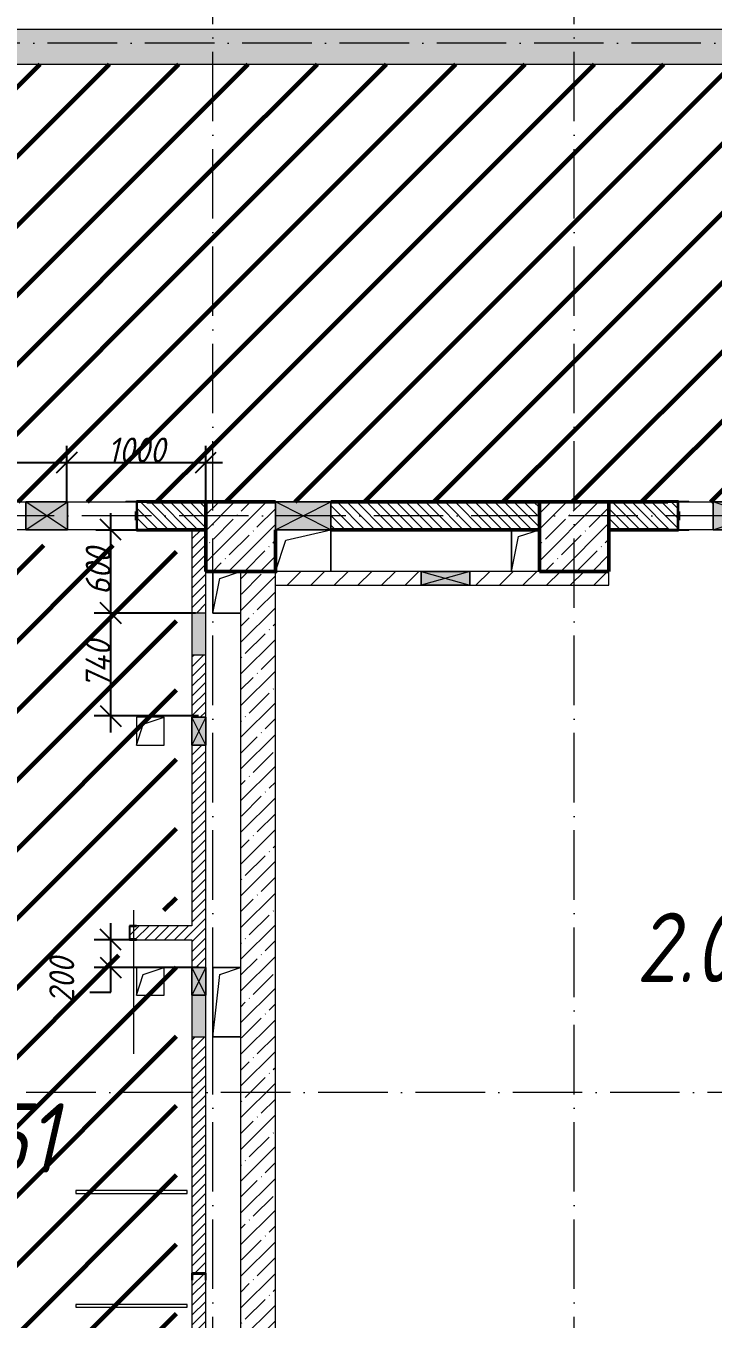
# Model space of a CAD drawing. Header units: millimetres. Extents: x -606178 to 312196, y -19338 to 632709.
# Drawn here: x -251796 to -246851, y 451995 to 461300 of the extents above; entities that cross this region are included whole.
import ezdxf

# ---------------------------------------------------------------- set-up
doc = ezdxf.new("R2010")
doc.units = ezdxf.units.MM
doc.linetypes.add('200_ШТРИХ_ш1п0_6_', pattern=[160, 100, -60])
doc.linetypes.add('50_200_ШТРИХ_1Т_ш5_п1_п1_', pattern=[700, 500, -100, 0, -100])
for name, color, linetype, lineweight in [('6.4.1) Окр пт с инж. ПТ2.16', 3, 'Continuous', 60), ('A-____-____-DIMS', 7, 'Continuous', 9), ('A-DETL-GENF-OTLN', 7, 'Continuous', 9), ('A-FLOR-____-OTLN', 7, 'Continuous', 9), ('A-GENM-____-MCUT', 7, 'Continuous', 25), ('A-GENM-____-OTLN', 7, 'Continuous', 9), ('A-GENM-____-OTLN-1', 7, 'Continuous', 25), ('A-GLAZ-____-OTLN', 7, 'Continuous', 9), ('A-WALL-____-MCUT-1', 7, 'Continuous', 9), ('A-WALL-____-MCUT-2', 7, 'Continuous', 50), ('A-WALL-____-PATT-1', 7, 'Continuous', 9), ('A-WALL-FNSH-MCUT-1', 7, 'Continuous', 9), ('I-WALL-____-OTLN', 7, 'Continuous', 9), ('S-COLS-____-MCUT', 7, 'Continuous', 50), ('S-COLS-____-OTLN', 7, 'Continuous', 9), ('S-GRID-____-OTLN-1', 7, '50_200_ШТРИХ_1Т_ш5_п1_п1_', 9), ('Марки помещений', 7, 'Continuous', 9)]:
    doc.layers.add(name, color=color, linetype=linetype, lineweight=lineweight)
doc.layers.add('A-DETL-GENF-OTLN-4', color=9, linetype='200_ШТРИХ_ш1п0_6_', lineweight=9, true_color=0x808080)
doc.layers.add('A-DETL-GENF-OTLN-5', color=7, linetype='Continuous', lineweight=5, true_color=0xc0c0c0)
doc.styles.add('ISOCPEUR_I_10', font='isocpeui.ttf', dxfattribs={"width": 0.9, "height": 180})
doc.styles.add('ISOCPEUR_I_3', font='isocpeui.ttf', dxfattribs={"width": 0.85, "height": 2.2})
doc.dimstyles.new('ISO-1_8_0_9К_СРЕДНИЙ_Кладочные_3', dxfattribs={"dimscale": 304.8, "dimtxt": 179.276612, "dimasz": 0.492126, "dimexe": 0.393701, "dimexo": 0, "dimgap": 0, "dimtad": 1, "dimdec": 3, "dimrnd": 0.001, "dimdsep": 46, "dimtxsty": 'ISOCPEUR_I_10', "dimblk1": 'OBLIQUE', "dimblk2": 'OBLIQUE', "dimsah": 1, "dimcen": 0.09, "dimdle": 0.393701, "dimazin": 0, "dimtfac": 1, "dimtdec": 4, "dimtix": 1, "dimtmove": 0, "dimatfit": 3, "dimfxl": 1, "dimtvp": 1, "dimtolj": 1, "dimtzin": 0, "dimarcsym": 2})
doc.dimstyles.new('ISO-1_8_0_9К_СРЕДНИЙ_Кладочные_4', dxfattribs={"dimscale": 304.8, "dimtxt": 179.276612, "dimasz": 0.492126, "dimexe": 0.393701, "dimexo": 0, "dimgap": 0, "dimtad": 1, "dimdec": 3, "dimrnd": 0.001, "dimdsep": 46, "dimtxsty": 'ISOCPEUR_I_10', "dimblk1": 'OBLIQUE', "dimblk2": 'OBLIQUE', "dimsah": 1, "dimcen": 0.09, "dimdle": 0.393701, "dimazin": 0, "dimtfac": 1, "dimtdec": 4, "dimtix": 1, "dimtmove": 1, "dimatfit": 3, "dimfxl": 1, "dimtvp": 1, "dimtolj": 1, "dimtzin": 0, "dimarcsym": 2})
pattern_1 = [(135, (-264901.3, 451794.26), (-35.35534, -35.35534), [])]
pattern_2 = [(45, (-264901.3, 451794.26), (-114.0493, 114.0493), []), (45, (-264787.25, 451794.26), (-114.0493, 114.0493), [201.612, -40.322, 3.353, -36.97])]
pattern_3 = [(45, (-264901.3, 451794.26), (-35.35534, 35.35534), [])]

# ---------------------------------------------------------------- blocks, each defined once
blk = doc.blocks.new('BSC_Колонна _Прямоугольная - 500х500-V63-АР1_План отверстий 2 этажа в осях 1-64_А-ГГ')
at = {"layer": 'S-COLS-____-OTLN'}
h = blk.add_hatch(dxfattribs=at)
h.set_pattern_fill('FP_92', color=256, style=0, pattern_type=2)
h.set_pattern_definition([(45, (-14650, -5831.04), (-114.0493, 114.0493), []), (45, (-14535.95, -5831.04), (-114.0493, 114.0493), [201.612, -40.322, 3.353, -36.97])])
h.paths.add_polyline_path([(-250, -250), (250, -250), (250, 250), (-250, 250), (-250, 50)], flags=0)
at = {"layer": 'S-COLS-____-MCUT'}
for p, q in [((250, 250), (-250, 250)), ((-250, 250), (-250, -250)), ((250, -250), (250, 50)), ((-250, -250), (250, -250))]:
    blk.add_line(p, q, dxfattribs=at)
blk = doc.blocks.new('BSC_Колонна _Прямоугольная - 500х500-V129-АР1_План отверстий 2 этажа в осях 1-64_А-ГГ')
at = {"layer": 'S-COLS-____-OTLN'}
h = blk.add_hatch(dxfattribs=at)
h.set_pattern_fill('FP_159', color=256, style=0, pattern_type=2)
h.set_pattern_definition([(45, (-17050, -5831.04), (-114.0493, 114.0493), []), (45, (-16935.95, -5831.04), (-114.0493, 114.0493), [201.612, -40.322, 3.353, -36.97])])
h.paths.add_polyline_path([(-250, -250), (250, -250), (250, 250), (-250, 250)], flags=0)
at = {"layer": 'S-COLS-____-MCUT'}
for p, q in [((250, 250), (-250, 250)), ((-250, 250), (-250, -250)), ((250, -250), (250, 250)), ((-250, -250), (250, -250))]:
    blk.add_line(p, q, dxfattribs=at)
blk = doc.blocks.new('154_Стойка_СКБ_Уголок - СМ-2180_200-28268025-АР1_План отверстий 2 этажа в осях 1-64_А-ГГ')
at = {"layer": 'A-GENM-____-MCUT'}
for p, q in [((125, 156), (125, 81)), ((200, 156), (125, 156)), ((131, 81), (131, 150)), ((131, 150), (200, 150)), ((200, 150), (200, 156)), ((125, 81), (131, 81)), ((131, 19), (125, 19)), ((125, 19), (125, -56)), ((131, -50), (131, 19)), ((125, -56), (200, -56)), ((200, -50), (131, -50)), ((200, -56), (200, -50))]:
    blk.add_line(p, q, dxfattribs=at)
blk = doc.blocks.new('Стойка_Влож_Уголок_Опорный - Уголок-28213941-АР1_План отверстий 2 этажа в осях 1-64_А-ГГ')
at = {"layer": 'A-GENM-____-OTLN'}
for p, q in [((-212, -6), (-212, 0)), ((0, 0), (0, -6)), ((-212, -75), (-212, -6)), ((-212, -6), (-206, -6)), ((-212, -75), (-206, -75)), ((-6, -6), (0, -6)), ((-6, -75), (0, -75)), ((0, -6), (0, -75))]:
    blk.add_line(p, q, dxfattribs=at)
blk = doc.blocks.new('154_Фахверк_СКБ_Швеллер - Тип_100_3960-28331862-АР1_План отверстий 2 этажа в осях 1-64_А-ГГ')
at = {"layer": 'A-GENM-____-MCUT'}
for p, q in [((175, 50), (125, 50)), ((125, 50), (125, -50)), ((128, 47), (175, 47)), ((128, -47), (128, 47)), ((175, 47), (175, 50)), ((125, -50), (175, -50)), ((175, -47), (128, -47)), ((175, -50), (175, -47))]:
    blk.add_line(p, q, dxfattribs=at)
blk = doc.blocks.new('AR_Отверстие Ниша - Лючок-32406056-АР1_План отверстий 2 этажа в осях 1-64_А-ГГ')
at = {"layer": 'A-GLAZ-____-OTLN'}
blk.add_hatch(color=256, dxfattribs=at).paths.add_polyline_path([(150, -50), (150, 50), (-150, 50), (-150, -50)], flags=0)
for p, q in [((150, 50), (-150, 50)), ((-150, 50), (-150, -50)), ((150, -50), (150, 50)), ((-150, -50), (150, -50))]:
    blk.add_line(p, q, dxfattribs=at)
blk = doc.blocks.new('AR_Отверстие Ниша - Лючок-32406028-АР1_План отверстий 2 этажа в осях 1-64_А-ГГ')
at = {"layer": 'A-GLAZ-____-OTLN'}
blk.add_hatch(color=256, dxfattribs=at).paths.add_polyline_path([(250, 50), (-50, 50), (-50, -50), (250, -50)], flags=0)
for p, q in [((250, 50), (-50, 50)), ((250, -50), (250, 50)), ((-50, -50), (250, -50))]:
    blk.add_line(p, q, dxfattribs=at)
blk = doc.blocks.new('AR_Отверстие прямоугольное _в стене_ - AR_Отверстие прямоугольное _в стене__ВК-32405997-АР1_План отверстий 2 этажа в осях 1-64_А-ГГ')
at = {"layer": 'A-GLAZ-____-OTLN'}
blk.add_hatch(color=256, dxfattribs=at).paths.add_polyline_path([(100, 50), (-100, 50), (-100, -50), (100, -50)], flags=0)
at = {"layer": 'A-DETL-GENF-OTLN'}
for p, q in [((-100, -50), (-100, 50)), ((-100, 50), (100, 50)), ((100, 50), (-100, -50)), ((-100, 50), (100, -50)), ((100, 50), (-100, 50)), ((-100, 50), (-100, -50)), ((100, 50), (100, -50)), ((100, -50), (100, 50)), ((100, -50), (-100, -50)), ((-100, -50), (100, -50))]:
    blk.add_line(p, q, dxfattribs=at)
blk = doc.blocks.new('AR_Отверстие прямоугольное _в стене_ - AR_Отверстие прямоугольное _в стене__ВК-32402434-АР1_План отверстий 2 этажа в осях 1-64_А-ГГ')
at = {"layer": 'A-GLAZ-____-OTLN'}
blk.add_hatch(color=256, dxfattribs=at).paths.add_polyline_path([(-100, -50), (100, -50), (100, 50), (-100, 50)], flags=0)
at = {"layer": 'A-DETL-GENF-OTLN'}
for p, q in [((-100, -50), (-100, 50)), ((-100, 50), (100, 50)), ((100, 50), (-100, -50)), ((-100, 50), (100, -50)), ((100, 50), (-100, 50)), ((-100, 50), (-100, -50)), ((100, 50), (100, -50)), ((100, -50), (100, 50)), ((100, -50), (-100, -50)), ((-100, -50), (100, -50))]:
    blk.add_line(p, q, dxfattribs=at)
blk = doc.blocks.new('AR_Отверстие прямоугольное _в плите_ - AR_Отверстие прямоугольное _в плите_-30459207-АР1_План отверстий 2 этажа в осях 1-64_А-ГГ')
at = {"layer": 'A-GENM-____-OTLN'}
for p, q in [((100, 100), (-100, 100)), ((-100, 100), (-100, -100)), ((-50, 50), (100, 100)), ((100, -100), (100, 100)), ((-100, -100), (-50, 50)), ((-100, -100), (100, -100))]:
    blk.add_line(p, q, dxfattribs=at)
blk = doc.blocks.new('AR_Отверстие прямоугольное _в плите_ - AR_Отверстие прямоугольное _в плите_-V152-АР1_План отверстий 2 этажа в осях 1-64_А-ГГ')
at = {"layer": 'A-GENM-____-OTLN'}
for p, q in [((100, 250), (-100, 250)), ((-100, 250), (-100, -250)), ((-100, -250), (-50, 200)), ((-50, 200), (100, 250)), ((-100, -250), (100, -250))]:
    blk.add_line(p, q, dxfattribs=at)
blk = doc.blocks.new('AR_Отверстие прямоугольное _в плите_ - AR_Отверстие прямоугольное _в плите_-30512088-АР1_План отверстий 2 этажа в осях 1-64_А-ГГ')
at = {"layer": 'A-GENM-____-OTLN'}
for p, q in [((-100, 150), (-100, -150)), ((-100, -150), (-50, 100)), ((-50, 100), (100, 150)), ((-100, -150), (100, -150))]:
    blk.add_line(p, q, dxfattribs=at)
blk = doc.blocks.new('AR_Отверстие прямоугольное _в плите_ - AR_Отверстие прямоугольное _в плите_-V181-АР1_План отверстий 2 этажа в осях 1-64_А-ГГ')
at = {"layer": 'A-GENM-____-OTLN'}
for p, q in [((-125, 75), (200, 150)), ((200, -150), (200, 150)), ((-200, -150), (-125, 75))]:
    blk.add_line(p, q, dxfattribs=at)
blk = doc.blocks.new('AR_Отверстие прямоугольное _в плите_ - AR_Отверстие прямоугольное _в плите_-V178-АР1_План отверстий 2 этажа в осях 1-64_А-ГГ')
at = {"layer": 'A-GENM-____-OTLN'}
for p, q in [((-100, 150), (-100, -150)), ((-100, -150), (-50, 100)), ((-50, 100), (100, 150))]:
    blk.add_line(p, q, dxfattribs=at)
blk = doc.blocks.new('AR_Отверстие прямоугольное _в стене__БезПР - AR_Отверстие прямоугольное _в стене__БезПР-36788956-АР1_План отверстий 2 этажа в осях 1-64_А-ГГ')
at = {"layer": 'A-GLAZ-____-OTLN'}
blk.add_hatch(color=256, dxfattribs=at).paths.add_polyline_path([(175, -50), (175, 50), (-175, 50), (-175, -50)], flags=0)
at = {"layer": 'A-DETL-GENF-OTLN'}
for p, q in [((-175, -50), (-175, 50)), ((-175, 50), (175, 50)), ((175, 50), (-175, -50)), ((-175, 50), (175, -50)), ((175, 50), (-175, 50)), ((-175, 50), (-175, -50)), ((175, 50), (175, -50)), ((175, -50), (175, 50)), ((175, -50), (-175, -50)), ((-175, -50), (175, -50))]:
    blk.add_line(p, q, dxfattribs=at)
at = {"layer": 'A-GLAZ-____-OTLN'}
blk.add_line((175, 50), (-175, 50), dxfattribs=at)
blk = doc.blocks.new('AR_Отверстие прямоугольное _в стене_ - AR_Отверстие прямоугольное _в стене__ОВ-36870782-АР1_План отверстий 2 этажа в осях 1-64_А-ГГ')
at = {"layer": 'A-GLAZ-____-OTLN'}
blk.add_hatch(color=256, dxfattribs=at).paths.add_polyline_path([(-300, 100), (-300, -100), (300, -100), (300, 100)], flags=0)
at = {"layer": 'A-DETL-GENF-OTLN'}
for p, q in [((-300, -100), (-300, 100)), ((-300, 100), (300, 100)), ((300, 100), (-300, -100)), ((-300, 100), (300, -100)), ((300, 100), (-300, 100)), ((-300, 100), (-300, -100)), ((300, 100), (300, -100)), ((300, -100), (300, 100)), ((300, -100), (-300, -100)), ((-300, -100), (300, -100))]:
    blk.add_line(p, q, dxfattribs=at)
blk = doc.blocks.new('AR_Отверстие прямоугольное _в стене__БезПР - AR_Отверстие прямоугольное _в стене__БезПР-36789068-АР1_План отверстий 2 этажа в осях 1-64_А-ГГ')
at = {"layer": 'A-GLAZ-____-OTLN'}
blk.add_hatch(color=256, dxfattribs=at).paths.add_polyline_path([(200, 100), (-200, 100), (-200, -100), (200, -100)], flags=0)
at = {"layer": 'A-DETL-GENF-OTLN'}
for p, q in [((-200, -100), (-200, 100)), ((-200, 100), (200, 100)), ((200, 100), (-200, -100)), ((-200, 100), (200, -100)), ((200, 100), (-200, 100)), ((-200, 100), (-200, -100)), ((200, 100), (200, -100)), ((200, -100), (200, 100)), ((200, -100), (-200, -100)), ((-200, -100), (200, -100))]:
    blk.add_line(p, q, dxfattribs=at)
blk = doc.blocks.new('AR_Отверстие прямоугольное _в стене__БезПР - AR_Отверстие прямоугольное _в стене__БезПР-36427769-АР1_План отверстий 2 этажа в осях 1-64_А-ГГ')
at = {"layer": 'A-GLAZ-____-OTLN'}
blk.add_hatch(color=256, dxfattribs=at).paths.add_polyline_path([(-150, 100), (-150, -100), (150, -100), (150, 100)], flags=0)
at = {"layer": 'A-DETL-GENF-OTLN'}
for p, q in [((-150, -100), (-150, 100)), ((-150, 100), (150, 100)), ((150, 100), (-150, -100)), ((-150, 100), (150, -100)), ((150, 100), (-150, 100)), ((-150, 100), (-150, -100)), ((150, 100), (150, -100)), ((150, -100), (150, 100)), ((150, -100), (-150, -100)), ((-150, -100), (150, -100))]:
    blk.add_line(p, q, dxfattribs=at)
at = {"layer": 'A-GLAZ-____-OTLN'}
blk.add_line((150, 100), (-150, 100), dxfattribs=at)
blk = doc.blocks.new('DET_L_Имитация разреза_ISO2-5 - Влево-29864020-АР1_План отверстий 2 этажа в осях 1-64_А-ГГ')
at = {"layer": 'A-DETL-GENF-OTLN-5'}
blk.add_line((143.1, 0), (1176.9, 0), dxfattribs=at)
blk = doc.blocks.new('_Oblique')
at = {"color": 0, "linetype": 'ByBlock', "lineweight": -2}
blk.add_line((-0.5, -0.5), (0.5, 0.5), dxfattribs=at)
blk = doc.blocks.new('*D4691')
at = {"layer": 'A-____-____-DIMS', "color": 0, "lineweight": -2, "transparency": 16777216}
for p, q in [((-251186, 456215.3), (-251186, 457195.3)), ((-250574.8, 457075.3), (-251306, 457075.3)), ((-250553.3, 456335.3), (-251306, 456335.3))]:
    blk.add_line(p, q, dxfattribs=at)
at = {"layer": 'Defpoints', "color": 0, "transparency": 16777216}
for p in [(-251186, 457075.3), (-250574.8, 457075.3), (-250553.3, 456335.3)]:
    blk.add_point(p, dxfattribs=at)
at = {"layer": 'A-____-____-DIMS', "color": 0, "lineweight": -2, "transparency": 16777216, "xscale": 150, "yscale": 150, "zscale": 150}
for p, rotation in [((-251186, 457075.3), 90), ((-251186, 456335.3), 270)]:
    blk.add_blockref('_Oblique', p, dxfattribs=dict(at, rotation=rotation))
at = {"layer": 'A-____-____-DIMS', "color": 0, "transparency": 16777216, "insert": (-251277.2, 456705.3), "char_height": 180, "width": 426.127, "attachment_point": 5, "rotation": 90, "style": 'ISOCPEUR_I_10'}
blk.add_mtext('\\A1;740', dxfattribs=at)
blk = doc.blocks.new('*D4692')
at = {"layer": 'A-____-____-DIMS', "color": 0, "lineweight": -2, "transparency": 16777216}
for p, q in [((-251186, 456955.3), (-251186, 457795.3)), ((-251292.1, 457675.3), (-251066, 457675.3)), ((-250574.8, 457075.3), (-251306, 457075.3))]:
    blk.add_line(p, q, dxfattribs=at)
at = {"layer": 'Defpoints', "color": 0, "transparency": 16777216}
for p in [(-251292.1, 457675.3), (-251186, 457675.3), (-250574.8, 457075.3)]:
    blk.add_point(p, dxfattribs=at)
at = {"layer": 'A-____-____-DIMS', "color": 0, "lineweight": -2, "transparency": 16777216, "xscale": 150, "yscale": 150, "zscale": 150}
for p, rotation in [((-251186, 457675.3), 90), ((-251186, 457075.3), 270)]:
    blk.add_blockref('_Oblique', p, dxfattribs=dict(at, rotation=rotation))
at = {"layer": 'A-____-____-DIMS', "color": 0, "transparency": 16777216, "insert": (-251276, 457375.3), "char_height": 180, "width": 409.578, "attachment_point": 5, "rotation": 90, "style": 'ISOCPEUR_I_10'}
blk.add_mtext('\\A1;600', dxfattribs=at)
blk = doc.blocks.new('*D4693')
at = {"layer": 'A-____-____-DIMS', "color": 0, "lineweight": -2, "transparency": 16777216}
for p, q in [((-251186, 454405.3), (-251186, 454845.3)), ((-251051.3, 454725.3), (-251306, 454725.3)), ((-250552.7, 454525.3), (-251306, 454525.3)), ((-251186, 454348.8), (-251186, 454525.3)), ((-251336, 454348.8), (-251186, 454348.8))]:
    blk.add_line(p, q, dxfattribs=at)
at = {"layer": 'Defpoints', "color": 0, "transparency": 16777216}
for p in [(-251186, 454725.3), (-251051.3, 454725.3), (-250552.7, 454525.3)]:
    blk.add_point(p, dxfattribs=at)
at = {"layer": 'A-____-____-DIMS', "color": 0, "lineweight": -2, "transparency": 16777216, "xscale": 150, "yscale": 150, "zscale": 150}
for p, rotation in [((-251186, 454725.3), 90), ((-251186, 454525.3), 270)]:
    blk.add_blockref('_Oblique', p, dxfattribs=dict(at, rotation=rotation))
at = {"layer": 'A-____-____-DIMS', "color": 0, "transparency": 16777216, "insert": (-251628.1, 454264), "char_height": 180, "width": 409.578, "attachment_point": 1, "rotation": 90, "line_spacing_factor": 1.149209, "style": 'ISOCPEUR_I_10'}
blk.add_mtext('\\A1;200', dxfattribs=at)
blk = doc.blocks.new('*D4735')
at = {"layer": 'A-____-____-DIMS', "color": 0, "lineweight": -2, "transparency": 16777216}
for p, q in [((-253416.3, 457881.3), (-253416.3, 458278.5)), ((-251501.3, 457875.3), (-251501.3, 458278.5)), ((-253536.3, 458158.5), (-251381.3, 458158.5))]:
    blk.add_line(p, q, dxfattribs=at)
at = {"layer": 'Defpoints', "color": 0, "transparency": 16777216}
for p in [(-251501.3, 458158.5), (-253416.3, 457881.3), (-251501.3, 457875.3)]:
    blk.add_point(p, dxfattribs=at)
at = {"layer": 'A-____-____-DIMS', "color": 0, "lineweight": -2, "transparency": 16777216, "xscale": 150, "yscale": 150, "zscale": 150, "rotation": 180}
blk.add_blockref('_Oblique', (-253416.3, 458158.5), dxfattribs=at)
at = {"layer": 'A-____-____-DIMS', "color": 0, "lineweight": -2, "transparency": 16777216, "xscale": 150, "yscale": 150, "zscale": 150}
blk.add_blockref('_Oblique', (-251501.3, 458158.5), dxfattribs=at)
at = {"layer": 'A-____-____-DIMS', "color": 0, "transparency": 16777216, "insert": (-252458.8, 458248.5), "char_height": 180, "width": 463.361, "attachment_point": 5, "style": 'ISOCPEUR_I_10'}
blk.add_mtext('\\A1;1915', dxfattribs=at)
blk = doc.blocks.new('*D4736')
at = {"layer": 'A-____-____-DIMS', "color": 0, "lineweight": -2, "transparency": 16777216}
for p, q in [((-251501.3, 457875.3), (-251501.3, 458278.5)), ((-250501.3, 457875.3), (-250501.3, 458278.5)), ((-251621.3, 458158.5), (-250381.3, 458158.5))]:
    blk.add_line(p, q, dxfattribs=at)
at = {"layer": 'Defpoints', "color": 0, "transparency": 16777216}
for p in [(-250501.3, 458158.5), (-251501.3, 457875.3), (-250501.3, 457875.3)]:
    blk.add_point(p, dxfattribs=at)
at = {"layer": 'A-____-____-DIMS', "color": 0, "lineweight": -2, "transparency": 16777216, "xscale": 150, "yscale": 150, "zscale": 150, "rotation": 180}
blk.add_blockref('_Oblique', (-251501.3, 458158.5), dxfattribs=at)
at = {"layer": 'A-____-____-DIMS', "color": 0, "lineweight": -2, "transparency": 16777216, "xscale": 150, "yscale": 150, "zscale": 150}
blk.add_blockref('_Oblique', (-250501.3, 458158.5), dxfattribs=at)
at = {"layer": 'A-____-____-DIMS', "color": 0, "transparency": 16777216, "insert": (-251001.3, 458248.5), "char_height": 180, "width": 504.733, "attachment_point": 5, "style": 'ISOCPEUR_I_10'}
blk.add_mtext('\\A1;1000', dxfattribs=at)

msp = doc.modelspace()

# ---------------------------------------------------------------- hatches: boundary and pattern name
at = {"layer": '6.4.1) Окр пт с инж. ПТ2.16'}
h = msp.add_hatch(dxfattribs=at)
h.set_pattern_fill('ANSI31', color=256, scale=111)
h.paths.add_polyline_path([(-250451.3011, 461025.3011), (-252001.3011, 461025.3011), (-254101.3011, 461025.3011), (-255051.3011, 461025.3011), (-255051.3011, 457881.3011), (-255026.3011, 457881.3011), (-254501.3011, 457875.3011), (-253976.3011, 457875.3011), (-253976.3011, 457881.3011), (-253901.3011, 457881.3011), (-253761.3011, 457875.3011), (-253411.3011, 457875.3011), (-252976.3011, 457875.3011), (-252976.3011, 457881.3011), (-252907.3011, 457881.3011), (-252901.3011, 457881.3011), (-252826.3011, 457881.3011), (-252226.3011, 457875.3011), (-252226.3011, 457881.3011), (-252151.3011, 457881.3011), (-252145.3011, 457881.3011), (-252076.3011, 457881.3011), (-251796.3011, 457875.3011), (-251496.3011, 457875.3011), (-251076.3011, 457875.3011), (-251076.3011, 457881.3011), (-251007.3011, 457881.3011), (-251001.3011, 457881.3011), (-250926.3011, 457881.3011), (-250501.3011, 457875.3011), (-250451.3011, 457875.3011)])
h = msp.add_hatch(dxfattribs=at)
h.set_pattern_fill('ANSI31', color=256, scale=111)
h.paths.add_polyline_path([(-247851.3011, 461025.3011), (-250451.3011, 461025.3011), (-250451.3011, 457875.3011), (-250001.3011, 457875.3011), (-249601.3011, 457875.3011), (-248101.3011, 457875.3011), (-247851.3011, 457875.3011)])
h = msp.add_hatch(dxfattribs=at)
h.set_pattern_fill('ANSI31', color=256, scale=111)
h.paths.add_polyline_path([(-244851.3011, 461025.3011), (-247851.3011, 461025.3011), (-247851.3011, 457875.3011), (-247601.3011, 457875.3011), (-247176.3011, 457875.3011), (-247176.3011, 457881.3011), (-247101.3011, 457881.3011), (-247095.3011, 457881.3011), (-247026.3011, 457881.3011), (-246851.3011, 457875.3011), (-246251.3011, 457875.3011), (-246026.3011, 457875.3011), (-246026.3011, 457881.3011), (-245957.3011, 457881.3011), (-245951.3011, 457881.3011), (-245876.3011, 457881.3011), (-245101.3011, 457875.3011), (-244851.3011, 457875.3011)])
h = msp.add_hatch(dxfattribs=at)
h.set_pattern_fill('ANSI31', color=256, scale=111)
h.paths.add_polyline_path([(-254833.3011, 457443.3011), (-256769.3011, 457443.3011), (-256769.3011, 455557.3011), (-254833.3011, 455557.3011)])
h.paths.add_polyline_path([(-257563.3011, 457563.3011), (-258989.3011, 457563.3011), (-258989.3011, 457263.3011), (-259239.3011, 457263.3011), (-259239.3011, 450575.3011), (-258631.3011, 450575.3011), (-258631.3011, 450237.3011), (-255113.3011, 450237.3011), (-255113.3011, 454613.3011), (-258263.3011, 454613.3011), (-258263.3011, 454937.3011), (-257563.3011, 454937.3011)])
h.paths.add_polyline_path([(-250713.3011, 454613.3011), (-251163.3011, 454613.3011), (-251163.3011, 454937.3011), (-250713.3011, 454937.3011), (-250713.3011, 457563.3011), (-252139.3011, 457563.3011), (-252139.3011, 454613.3011), (-254289.3011, 454613.3011), (-254289.3011, 450487.3011), (-253889.3011, 450487.3011), (-253889.3011, 450237.3011), (-251191.3011, 450237.3011), (-251191.3011, 450510.3011), (-250713.3011, 450510.3011)])
at = {"layer": 'A-WALL-____-PATT-1'}
h = msp.add_hatch(dxfattribs=at)
h.set_pattern_fill('FP_25', color=256, style=0, pattern_type=2)
h.set_pattern_definition(pattern_2)
h.paths.add_polyline_path([(-242251.3011, 461025.3011), (-241351.3011, 461025.3011), (-241351.3011, 461275.3011), (-242251.3011, 461275.3011)], flags=0)
h.paths.add_polyline_path([(-244351.3011, 461025.3011), (-244351.3011, 461275.3011), (-252001.3011, 461275.3011), (-252001.3011, 461025.3011), (-247240.3478, 461025.3011)], flags=0)
h.paths.add_polyline_path([(-254101.3011, 461025.3011), (-254101.3011, 461275.3011), (-255301.3011, 461275.3011), (-255301.3011, 461025.3011), (-254310.2049, 461025.3011)], flags=0)
h.paths.add_polyline_path([(-259612.5978, 461025.3011), (-259301.3011, 461025.3011), (-259301.3011, 461275.3011), (-266851.3011, 461275.3011), (-266851.3011, 461025.3011), (-261380.0621, 461025.3011)], flags=0)
h = msp.add_hatch(dxfattribs=at)
h.set_pattern_fill('FP_6', color=256, style=0, pattern_type=2)
h.set_pattern_definition(pattern_1)
h.paths.add_polyline_path([(-250501.3011, 457675.3011), (-250501.3011, 457875.3011), (-250995.3011, 457875.3011), (-250995.3011, 457806.3011), (-251001.3011, 457806.3011), (-251001.3011, 457744.3011), (-250995.3011, 457744.3011), (-250995.3011, 457675.3011), (-250775.2764, 457675.3011)], flags=0)
h.paths.add_polyline_path([(-252826.3011, 457675.3011), (-252157.3011, 457675.3011), (-252157.3011, 457744.3011), (-252151.3011, 457744.3011), (-252151.3011, 457806.3011), (-252157.3011, 457806.3011), (-252157.3011, 457875.3011), (-252895.3011, 457875.3011), (-252895.3011, 457806.3011), (-252901.3011, 457806.3011), (-252901.3011, 457744.3011), (-252895.3011, 457744.3011), (-252895.3011, 457675.3011)], flags=0)
h.paths.add_polyline_path([(-254001.3011, 457675.3011), (-253907.3011, 457675.3011), (-253907.3011, 457744.3011), (-253901.3011, 457744.3011), (-253901.3011, 457806.3011), (-253907.3011, 457806.3011), (-253907.3011, 457875.3011), (-254001.3011, 457875.3011), (-254001.3011, 457690.1317)], flags=0)
h = msp.add_hatch(dxfattribs=at)
h.set_pattern_fill('FP_6', color=256, style=0, pattern_type=2)
h.set_pattern_definition(pattern_1)
h.paths.add_polyline_path([(-248101.3011, 457675.3011), (-248101.3011, 457875.3011), (-249601.3011, 457875.3011), (-249601.3011, 457675.3011), (-249007.8121, 457675.3011)], flags=0)
h = msp.add_hatch(dxfattribs=at)
h.set_pattern_fill('FP_6', color=256, style=0, pattern_type=2)
h.set_pattern_definition(pattern_1)
h.paths.add_polyline_path([(-245101.3011, 457675.3011), (-245101.3011, 457875.3011), (-245945.3011, 457875.3011), (-245945.3011, 457806.3011), (-245951.3011, 457806.3011), (-245951.3011, 457744.3011), (-245945.3011, 457744.3011), (-245945.3011, 457675.3011), (-245472.8835, 457675.3011)], flags=0)
h.paths.add_polyline_path([(-247107.3011, 457675.3011), (-247107.3011, 457744.3011), (-247101.3011, 457744.3011), (-247101.3011, 457806.3011), (-247107.3011, 457806.3011), (-247107.3011, 457875.3011), (-247601.3011, 457875.3011), (-247601.3011, 457675.3011), (-247176.3011, 457675.3011)], flags=0)
h = msp.add_hatch(dxfattribs=at)
h.set_pattern_fill('FP_5', color=256, style=0, pattern_type=2)
h.set_pattern_definition(pattern_3)
h.paths.add_polyline_path([(-250601.3011, 450125.3011), (-250501.3011, 450125.3011), (-250501.3011, 452275.3011), (-250504.3011, 452275.3011), (-250504.3011, 452322.3011), (-250598.3011, 452322.3011), (-250598.3011, 452275.3011), (-250601.3011, 452275.3011), (-250601.3011, 450375.3011)], flags=0)
h.paths.add_polyline_path([(-250501.3011, 452325.3011), (-250501.3011, 454025.3011), (-250601.3011, 454025.3011), (-250601.3011, 452325.3011), (-250504.3011, 452325.3011)], flags=0)
h.paths.add_polyline_path([(-250501.3011, 454525.3011), (-250501.3011, 456125.3011), (-250601.3011, 456125.3011), (-250601.3011, 454525.3011), (-250596.9532, 454525.3011)], flags=0)
h.paths.add_polyline_path([(-250547.0638, 456325.3011), (-250501.3011, 456325.3011), (-250501.3011, 456775.3011), (-250601.3011, 456775.3011), (-250601.3011, 456325.3011), (-250548.6695, 456325.3011)], flags=0)
h.paths.add_polyline_path([(-250501.3011, 457075.3011), (-250501.3011, 457675.3011), (-250601.3011, 457675.3011), (-250601.3011, 457075.3011), (-250521.6401, 457075.3011)], flags=0)
h = msp.add_hatch(dxfattribs=at)
h.set_pattern_fill('FP_25', color=256, style=0, pattern_type=2)
h.set_pattern_definition(pattern_2)
h.paths.add_polyline_path([(-250251.3011, 450375.3011), (-250001.3011, 450375.3011), (-250001.3011, 457375.3011), (-250251.3011, 457375.3011), (-250251.3011, 450810.1797)], flags=0)
h = msp.add_hatch(dxfattribs=at)
h.set_pattern_fill('FP_4', color=256, style=0, pattern_type=2)
h.set_pattern_definition([(45, (-264901.3, 451794.26), (-84.8528, 84.8528), [])])
h.paths.add_polyline_path([(-248101.3011, 457275.3011), (-247601.3011, 457275.3011), (-247601.3011, 457375.3011), (-248601.3011, 457375.3011), (-248601.3011, 457275.3011)], flags=0)
h.paths.add_polyline_path([(-250001.3011, 457275.3011), (-248951.3011, 457275.3011), (-248951.3011, 457375.3011), (-250001.3011, 457375.3011)], flags=0)
h = msp.add_hatch(dxfattribs=at)
h.set_pattern_fill('FP_5', color=256, style=0, pattern_type=2)
h.set_pattern_definition(pattern_3)
h.paths.add_polyline_path([(-250601.3011, 454725.3011), (-250601.3011, 454825.3011), (-251001.3011, 454825.3011), (-251001.3011, 454822.3011), (-251048.3011, 454822.3011), (-251048.3011, 454728.3011), (-251001.3011, 454728.3011), (-251001.3011, 454725.3011), (-250775.2764, 454725.3011)], flags=0)

# ---------------------------------------------------------------- linework, layer by layer
at = {"layer": 'A-FLOR-____-OTLN'}
for p, q in [((-249601.3011, 457675.3011), (-249601.3011, 457375.3011)), ((-248301.3011, 457375.3011), (-248301.3011, 457675.3011)), ((-250451.3011, 457075.3011), (-250451.3011, 457375.3011)), ((-250251.3011, 457075.3011), (-250451.3011, 457075.3011)), ((-250451.3011, 454525.3011), (-250251.3011, 454525.3011)), ((-250451.3011, 454025.3011), (-250451.3011, 454525.3011)), ((-250251.3011, 454025.3011), (-250451.3011, 454025.3011))]:
    msp.add_line(p, q, dxfattribs=at)
at = {"layer": 'A-WALL-____-MCUT-1'}
for p, q in [((-244351.3011, 461275.3011), (-252001.3011, 461275.3011)), ((-252001.3011, 461025.3011), (-244351.3011, 461025.3011)), ((-250251.3011, 457375.3011), (-250251.3011, 450375.3011)), ((-250001.3011, 450375.3011), (-250001.3011, 457375.3011))]:
    msp.add_line(p, q, dxfattribs=at)
at = {"layer": 'A-WALL-____-MCUT-2'}
for p, q in [((-251001.3011, 457806.3011), (-251001.3011, 457744.3011)), ((-250501.3011, 457875.3011), (-250926.3011, 457875.3011)), ((-248101.3011, 457875.3011), (-249601.3011, 457875.3011)), ((-247176.3011, 457875.3011), (-247601.3011, 457875.3011)), ((-247101.3011, 457744.3011), (-247101.3011, 457806.3011)), ((-250926.3011, 457675.3011), (-250501.3011, 457675.3011)), ((-249601.3011, 457675.3011), (-248101.3011, 457675.3011)), ((-247601.3011, 457675.3011), (-247176.3011, 457675.3011))]:
    msp.add_line(p, q, dxfattribs=at)
at = {"layer": 'A-WALL-FNSH-MCUT-1'}
for p, q in [((-250601.3011, 457675.3011), (-250601.3011, 457075.3011)), ((-250501.3011, 457075.3011), (-250501.3011, 457375.3011)), ((-248951.3011, 457375.3011), (-250001.3011, 457375.3011)), ((-248101.3011, 457375.3011), (-248601.3011, 457375.3011)), ((-247601.3011, 457275.3011), (-247601.3011, 457375.3011)), ((-250001.3011, 457275.3011), (-248951.3011, 457275.3011)), ((-248601.3011, 457275.3011), (-247601.3011, 457275.3011)), ((-250601.3011, 456775.3011), (-250601.3011, 456325.3011)), ((-250501.3011, 456325.3011), (-250501.3011, 456775.3011)), ((-250601.3011, 456125.3011), (-250601.3011, 454825.3011)), ((-250501.3011, 454525.3011), (-250501.3011, 456125.3011)), ((-250601.3011, 454825.3011), (-251001.3011, 454825.3011)), ((-251001.3011, 454725.3011), (-250601.3011, 454725.3011)), ((-250601.3011, 454725.3011), (-250601.3011, 454525.3011)), ((-250601.3011, 454025.3011), (-250601.3011, 452325.3011)), ((-250501.3011, 452325.3011), (-250501.3011, 454025.3011)), ((-250636.3011, 452920.3011), (-251436.3011, 452920.3011)), ((-251436.3011, 452920.3011), (-251436.3011, 452900.3011)), ((-251436.3011, 452900.3011), (-250636.3011, 452900.3011)), ((-250636.3011, 452900.3011), (-250636.3011, 452920.3011)), ((-250601.3011, 452275.3011), (-250601.3011, 450125.3011)), ((-250501.3011, 450375.3011), (-250501.3011, 452275.3011)), ((-250636.3011, 452100.3011), (-251436.3011, 452100.3011)), ((-251436.3011, 452100.3011), (-251436.3011, 452080.3011)), ((-251436.3011, 452080.3011), (-250636.3011, 452080.3011)), ((-250636.3011, 452080.3011), (-250636.3011, 452100.3011))]:
    msp.add_line(p, q, dxfattribs=at)
at = {"layer": 'I-WALL-____-OTLN'}
for p, q in [((-252151.3011, 457875.3011), (-251796.3011, 457875.3011)), ((-251496.3011, 457875.3011), (-251001.3011, 457875.3011)), ((-247101.3011, 457875.3011), (-246851.3011, 457875.3011)), ((-251796.3011, 457675.3011), (-252151.3011, 457675.3011)), ((-251001.3011, 457675.3011), (-251496.3011, 457675.3011)), ((-246851.3011, 457675.3011), (-247101.3011, 457675.3011))]:
    msp.add_line(p, q, dxfattribs=at)
at = {"layer": 'S-GRID-____-OTLN-1'}
for p, q in [((-250451.3011, 447311.6528), (-250451.3011, 501675.2188)), ((-247851.3011, 447311.6528), (-247851.3011, 501675.2188)), ((-160826.8945, 461175.3011), (-269357.6635, 461175.3011)), ((-174582.5138, 457775.3011), (-269570.0713, 457775.3011)), ((-160980.2414, 453625.3011), (-269570.0713, 453625.3011))]:
    msp.add_line(p, q, dxfattribs=at)

# ---------------------------------------------------------------- block references
at = {"layer": 'A-DETL-GENF-OTLN-4', "rotation": 270.0000000000005}
msp.add_blockref('DET_L_Имитация разреза_ISO2-5 - Влево-29864020-АР1_План отверстий 2 этажа в осях 1-64_А-ГГ', (-251022.3761, 455081.174), dxfattribs=at)
at = {"layer": 'A-GENM-____-OTLN'}
for p, rotation in [((-251001.3011, 457669.3011), 269.9999999999995), ((-247101.3011, 457881.3011), 89.99999999999955)]:
    msp.add_blockref('Стойка_Влож_Уголок_Опорный - Уголок-28213941-АР1_План отверстий 2 этажа в осях 1-64_А-ГГ', p, dxfattribs=dict(at, rotation=rotation))
for name, p in [('AR_Отверстие прямоугольное _в плите_ - AR_Отверстие прямоугольное _в плите_-V181-АР1_План отверстий 2 этажа в осях 1-64_А-ГГ', (-249801.3011, 457525.3011)), ('AR_Отверстие прямоугольное _в плите_ - AR_Отверстие прямоугольное _в плите_-V178-АР1_План отверстий 2 этажа в осях 1-64_А-ГГ', (-248201.3011, 457525.3011)), ('AR_Отверстие прямоугольное _в плите_ - AR_Отверстие прямоугольное _в плите_-30512088-АР1_План отверстий 2 этажа в осях 1-64_А-ГГ', (-250351.3011, 457225.3011)), ('AR_Отверстие прямоугольное _в плите_ - AR_Отверстие прямоугольное _в плите_-30459207-АР1_План отверстий 2 этажа в осях 1-64_А-ГГ', (-250901.3011, 456225.3011)), ('AR_Отверстие прямоугольное _в плите_ - AR_Отверстие прямоугольное _в плите_-30459207-АР1_План отверстий 2 этажа в осях 1-64_А-ГГ', (-250901.3011, 454425.3011)), ('AR_Отверстие прямоугольное _в плите_ - AR_Отверстие прямоугольное _в плите_-V152-АР1_План отверстий 2 этажа в осях 1-64_А-ГГ', (-250351.3011, 454275.3011))]:
    msp.add_blockref(name, p, dxfattribs=at)
at = {"layer": 'A-GENM-____-OTLN-1'}
for name, p in [('154_Стойка_СКБ_Уголок - СМ-2180_200-28268025-АР1_План отверстий 2 этажа в осях 1-64_А-ГГ', (-251126.3011, 457725.3011)), ('154_Фахверк_СКБ_Швеллер - Тип_100_3960-28331862-АР1_План отверстий 2 этажа в осях 1-64_А-ГГ', (-251176.3011, 454775.3011))]:
    msp.add_blockref(name, p, dxfattribs=at)
for name, p, rotation in [('154_Стойка_СКБ_Уголок - СМ-2180_200-28268025-АР1_План отверстий 2 этажа в осях 1-64_А-ГГ', (-246976.3011, 457825.3011), 180), ('154_Фахверк_СКБ_Швеллер - Тип_100_3960-28331862-АР1_План отверстий 2 этажа в осях 1-64_А-ГГ', (-250551.3011, 452450.3011), 269.9999999999997)]:
    msp.add_blockref(name, p, dxfattribs=dict(at, rotation=rotation))
at = {"layer": 'A-GLAZ-____-OTLN'}
for name, p, rotation in [('AR_Отверстие прямоугольное _в стене__БезПР - AR_Отверстие прямоугольное _в стене__БезПР-36427769-АР1_План отверстий 2 этажа в осях 1-64_А-ГГ', (-251646.3011, 457775.3011), 180), ('AR_Отверстие прямоугольное _в стене__БезПР - AR_Отверстие прямоугольное _в стене__БезПР-36789068-АР1_План отверстий 2 этажа в осях 1-64_А-ГГ', (-249801.3011, 457775.3011), 180), ('AR_Отверстие прямоугольное _в стене_ - AR_Отверстие прямоугольное _в стене__ОВ-36870782-АР1_План отверстий 2 этажа в осях 1-64_А-ГГ', (-246551.3011, 457775.3011), 180), ('AR_Отверстие Ниша - Лючок-32406056-АР1_План отверстий 2 этажа в осях 1-64_А-ГГ', (-250551.3011, 456925.3011), 269.9999999999997), ('AR_Отверстие прямоугольное _в стене_ - AR_Отверстие прямоугольное _в стене__ВК-32402434-АР1_План отверстий 2 этажа в осях 1-64_А-ГГ', (-250551.3011, 456225.3011), 269.9999999999997), ('AR_Отверстие прямоугольное _в стене_ - AR_Отверстие прямоугольное _в стене__ВК-32405997-АР1_План отверстий 2 этажа в осях 1-64_А-ГГ', (-250551.3011, 454425.3011), 269.9999999999997), ('AR_Отверстие Ниша - Лючок-32406028-АР1_План отверстий 2 этажа в осях 1-64_А-ГГ', (-250551.3011, 454275.3011), 269.9999999999997)]:
    msp.add_blockref(name, p, dxfattribs=dict(at, rotation=rotation))
msp.add_blockref('AR_Отверстие прямоугольное _в стене__БезПР - AR_Отверстие прямоугольное _в стене__БезПР-36788956-АР1_План отверстий 2 этажа в осях 1-64_А-ГГ', (-248776.3011, 457325.3011), dxfattribs=at)
at = {"layer": 'S-COLS-____-OTLN'}
for name, p in [('BSC_Колонна _Прямоугольная - 500х500-V63-АР1_План отверстий 2 этажа в осях 1-64_А-ГГ', (-250251.3011, 457625.3011)), ('BSC_Колонна _Прямоугольная - 500х500-V129-АР1_План отверстий 2 этажа в осях 1-64_А-ГГ', (-247851.3011, 457625.3011))]:
    msp.add_blockref(name, p, dxfattribs=at)

# ---------------------------------------------------------------- texts
at = {"layer": 'Марки помещений', "char_height": 500, "attachment_point": 1, "style": 'ISOCPEUR_I_3'}
for s, insert, width in [('2.050', (-247404.5059, 454919.8723), 785.65375), ('2.051', (-252802.5249, 453548.867), 737.5525)]:
    msp.add_mtext(s, dxfattribs=dict(at, insert=insert, width=width))

# ---------------------------------------------------------------- dimensions: what is measured, and where the dimension line sits
at = {"layer": 'A-____-____-DIMS'}
for base, p1, p2, override, picture, middle in [((-251501.3011, 458158.4751), (-253416.3011, 457881.3011), (-251501.3011, 457875.3011), {"dimpost": '<>', "dimfxl": 1915.0094}, '*D4735', (-252458.8011, 458248.4751)), ((-250501.3011, 458158.4751), (-251501.3011, 457875.3011), (-250501.3011, 457875.3011), {"dimpost": '<>', "dimfxl": 1000}, '*D4736', (-251001.3011, 458248.4751))]:
    dim = msp.add_linear_dim(base=base, p1=p1, p2=p2, dimstyle='ISO-1_8_0_9К_СРЕДНИЙ_Кладочные_3', override=override, dxfattribs=at)
    dim.commit()
    dim.dimension.update_dxf_attribs({"geometry": picture, "text_midpoint": middle})
for base, p1, p2, override, picture, middle in [((-251186.0481, 457675.3011), (-250574.813, 457075.3011), (-251292.1141, 457675.3011), {"dimpost": '<>', "dimfxl": 935.158204}, '*D4692', (-251276.0481, 457375.3011)), ((-251186.0481, 457075.3011), (-250553.3278, 456335.3011), (-250574.813, 457075.3011), {"dimpost": '<>', "dimfxl": 740.311837}, '*D4691', (-251277.2072, 456705.3011))]:
    dim = msp.add_linear_dim(base=base, p1=p1, p2=p2, angle=90, dimstyle='ISO-1_8_0_9К_СРЕДНИЙ_Кладочные_3', override=override, dxfattribs=at)
    dim.commit()
    dim.dimension.update_dxf_attribs({"geometry": picture, "text_midpoint": middle})
dim = msp.add_linear_dim(base=(-251186.0481, 454725.3011), p1=(-250552.6511, 454525.3011), p2=(-251051.3011, 454725.3011), angle=90, dimstyle='ISO-1_8_0_9К_СРЕДНИЙ_Кладочные_4', override={"dimpost": '<>', "dimfxl": 537.263225}, dxfattribs=at)
dim.commit()
dim.dimension.update_dxf_attribs({"geometry": '*D4693', "text_midpoint": (-251301.2101, 454348.8067), "dimtype": 160, "text_rotation": 90})

doc.saveas('drawing.dxf')
